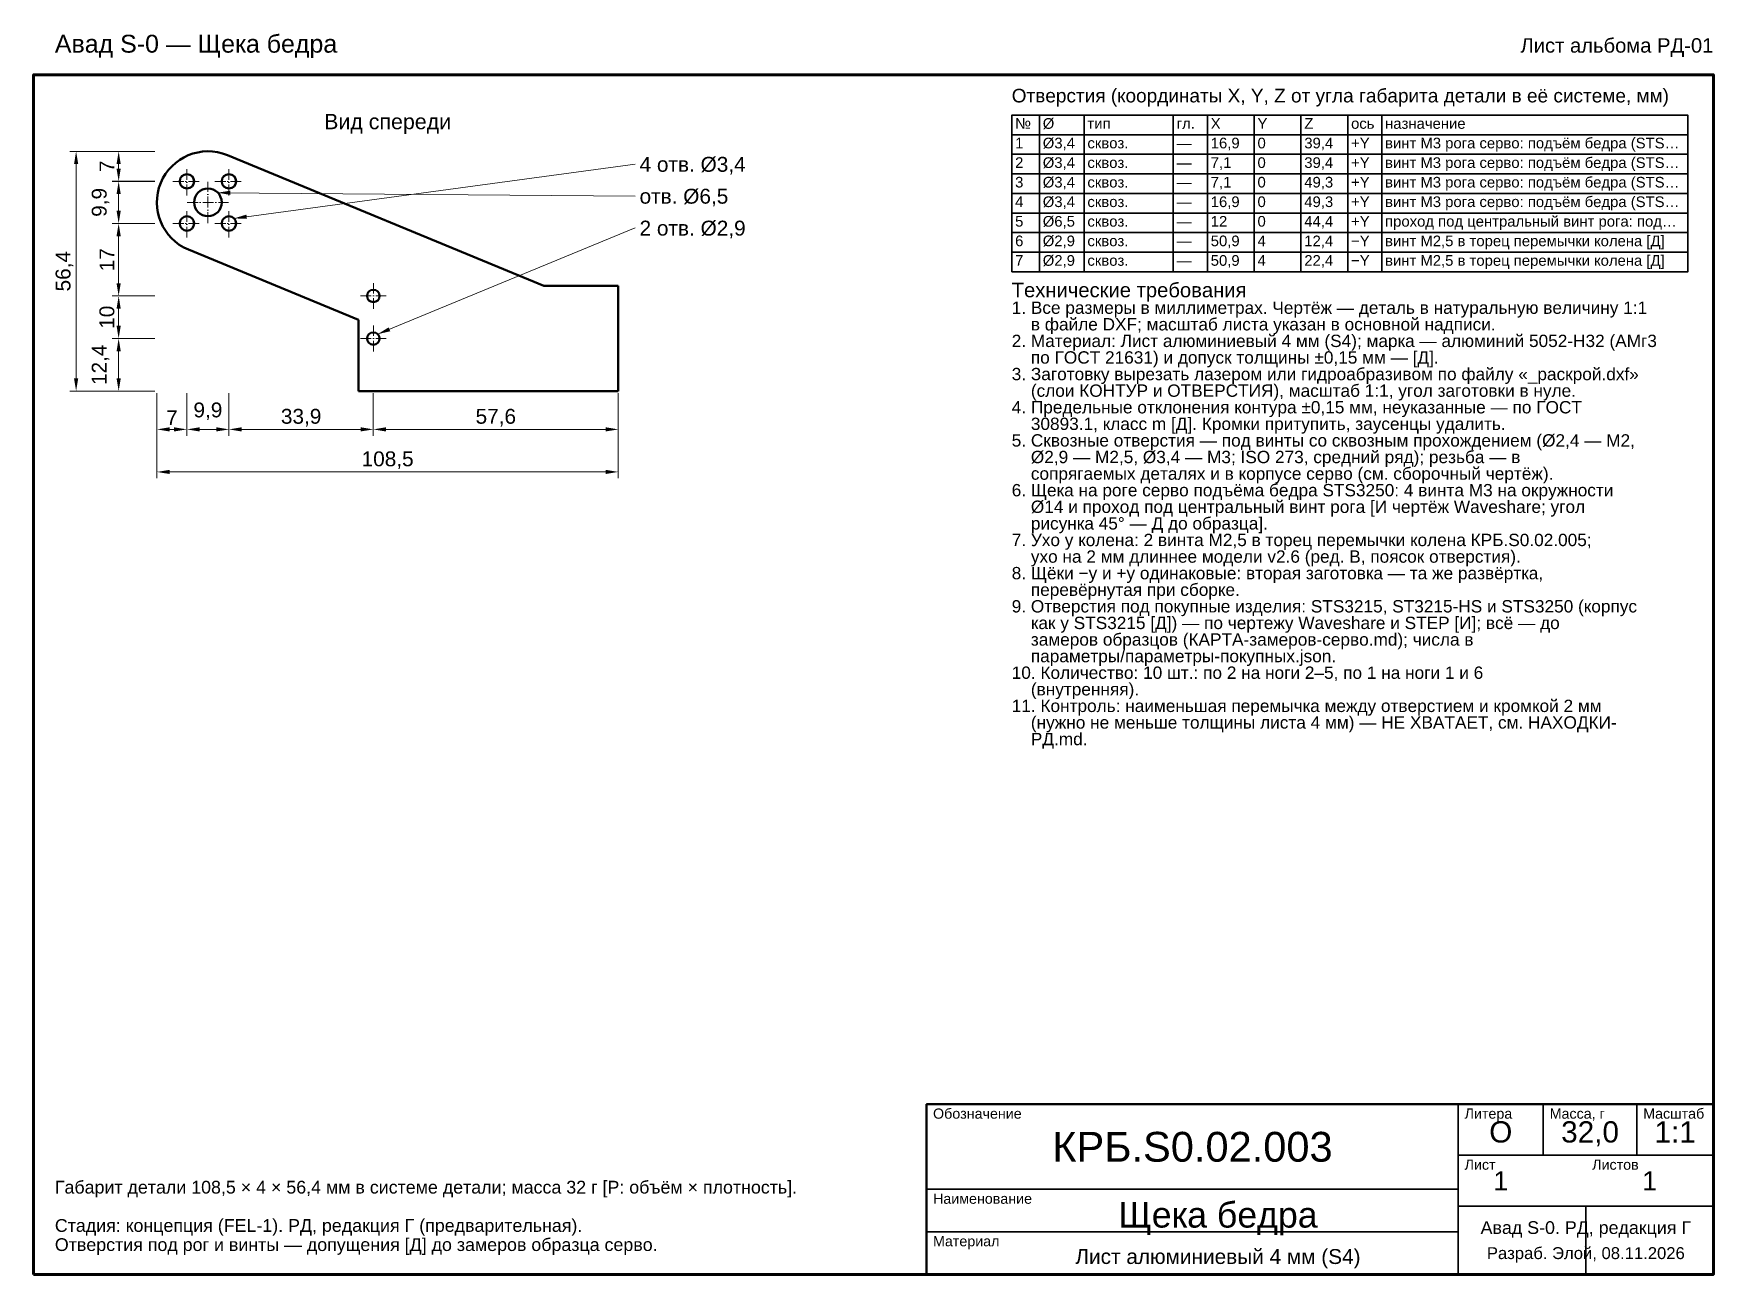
# Model space of a CAD drawing. Header units: millimetres. Extents: x 20 to 415, y 5 to 297.
import ezdxf
from ezdxf.enums import TextEntityAlignment as Align

# ---------------------------------------------------------------- set-up
doc = ezdxf.new("R2010")
doc.units = ezdxf.units.MM
doc.linetypes.add('DASHDOT', pattern=[3.556, 2.54, -0.508, 0, -0.508])
for name, color, linetype, lineweight in [('КОНТУР', 7, 'Continuous', 50), ('ОСИ', 1, 'DASHDOT', 18), ('РАЗМЕРЫ', 5, 'Continuous', 18), ('РАМКА', 7, 'Continuous', 70), ('ТАБЛИЦА', 7, 'Continuous', 35), ('ТЕКСТ', 7, 'Continuous', 25)]:
    doc.layers.add(name, color=color, linetype=linetype, lineweight=lineweight)
doc.styles.add('GOST', font='arial.ttf')
doc.dimstyles.new('GOST', dxfattribs={"dimtxt": 3.5, "dimasz": 3, "dimexe": 1.5, "dimexo": 0.5, "dimgap": 1, "dimtad": 1, "dimdec": 1, "dimtxsty": 'GOST', "dimcen": 2.5, "dimclrd": 5, "dimclre": 5, "dimclrt": 5, "dimazin": 3, "dimtfac": 1, "dimtmove": 0, "dimatfit": 3, "dimlwd": 18, "dimlwe": 18})

msp = doc.modelspace()

# ---------------------------------------------------------------- linework, layer by layer
at = {"layer": 'КОНТУР'}
for p, q in [((65.57, 268.09), (140, 237.36)), ((96.39, 229.4), (56.42, 245.91)), ((157.49, 237.36), (140, 237.36)), ((157.49, 212.64), (157.49, 237.36)), ((96.39, 212.64), (96.39, 229.4)), ((96.39, 212.64), (157.49, 212.64))]:
    msp.add_line(p, q, dxfattribs=at)
for centre, radius in [((56.05, 261.95), 1.7), ((65.94, 261.95), 1.7), ((60.99, 257), 3.25), ((56.05, 252.05), 1.7), ((65.94, 252.05), 1.7), ((99.89, 235), 1.45), ((99.89, 225), 1.45)]:
    msp.add_circle(centre, radius, dxfattribs=at)
msp.add_arc((60.99, 257), 12, 67.5641, 247.5641, dxfattribs=at)
at = {"layer": 'ОСИ'}
for p, q in [((56.05, 258.65), (56.05, 265.25)), ((65.94, 258.65), (65.94, 265.25)), ((52.75, 261.95), (59.35, 261.95)), ((60.99, 252.15), (60.99, 261.85)), ((62.64, 261.95), (69.24, 261.95)), ((56.14, 257), (65.84, 257)), ((56.05, 248.75), (56.05, 255.35)), ((65.94, 248.75), (65.94, 255.35)), ((52.75, 252.05), (59.35, 252.05)), ((62.64, 252.05), (69.24, 252.05)), ((99.89, 231.95), (99.89, 238.05)), ((96.84, 235), (102.94, 235)), ((99.89, 221.95), (99.89, 228.05)), ((96.84, 225), (102.94, 225))]:
    msp.add_line(p, q, dxfattribs=at)
at = {"layer": 'РАМКА', "lineweight": 70}
msp.add_lwpolyline([(20, 5), (415, 5), (415, 287), (20, 287), (20, 5)], dxfattribs=at)
at = {"layer": 'ТАБЛИЦА'}
for p, q in [((256.5, 277.5), (256.5, 240.7)), ((267, 277.5), (267, 240.7)), ((288, 277.5), (288, 240.7)), ((296, 277.5), (296, 240.7)), ((307, 277.5), (307, 240.7)), ((318, 277.5), (318, 240.7)), ((329, 277.5), (329, 240.7)), ((337, 277.5), (337, 240.7)), ((250, 272.9), (409, 272.9)), ((250, 268.3), (409, 268.3)), ((250, 263.7), (409, 263.7)), ((250, 259.1), (409, 259.1)), ((250, 254.5), (409, 254.5)), ((250, 249.9), (409, 249.9)), ((250, 245.3), (409, 245.3)), ((355, 5), (355, 45)), ((375, 33), (375, 45)), ((397, 33), (397, 45)), ((355, 33), (415, 33)), ((230, 25), (355, 25)), ((355, 21), (415, 21)), ((385, 5), (385, 21)), ((230, 15), (355, 15))]:
    msp.add_line(p, q, dxfattribs=at)
at = {"layer": 'ТАБЛИЦА', "lineweight": 35}
msp.add_lwpolyline([(250, 240.7), (409, 240.7), (409, 277.5), (250, 277.5), (250, 240.7)], dxfattribs=at)
at = {"layer": 'ТАБЛИЦА', "lineweight": 50}
msp.add_lwpolyline([(230, 5), (415, 5), (415, 45), (230, 45), (230, 5)], dxfattribs=at)

# ---------------------------------------------------------------- texts
at = {"layer": 'ТЕКСТ', "style": 'GOST'}
for s, height, p in [('Авад S-0 — Щека бедра', 4.2, (25, 292.2)), ('Отверстия (координаты X, Y, Z от угла габарита детали в её системе, мм)', 3.2, (250, 280.5)), ('№', 2.5, (250.8, 274.3)), ('Ø', 2.5, (257.3, 274.3)), ('X', 2.5, (296.8, 274.3)), ('Y', 2.5, (307.8, 274.3)), ('Z', 2.5, (318.8, 274.3)), ('тип', 2.5, (267.8, 274.3)), ('гл.', 2.5, (288.8, 274.3)), ('ось', 2.5, (329.8, 274.3)), ('назначение', 2.5, (337.8, 274.3)), ('1', 2.5, (250.8, 269.7)), ('Ø3,4', 2.5, (257.3, 269.7)), ('сквоз.', 2.5, (267.8, 269.7)), ('—', 2.5, (288.8, 269.7)), ('16,9', 2.5, (296.8, 269.7)), ('0', 2.5, (307.8, 269.7)), ('39,4', 2.5, (318.8, 269.7)), ('+Y', 2.5, (329.8, 269.7)), ('винт M3 рога серво: подъём бедра (STS…', 2.5, (337.8, 269.7)), ('4 отв. Ø3,4', 3.5, (162.49, 264.2)), ('2', 2.5, (250.8, 265.1)), ('Ø3,4', 2.5, (257.3, 265.1)), ('сквоз.', 2.5, (267.8, 265.1)), ('—', 2.5, (288.8, 265.1)), ('7,1', 2.5, (296.8, 265.1)), ('0', 2.5, (307.8, 265.1)), ('39,4', 2.5, (318.8, 265.1)), ('+Y', 2.5, (329.8, 265.1)), ('винт M3 рога серво: подъём бедра (STS…', 2.5, (337.8, 265.1)), ('3', 2.5, (250.8, 260.5)), ('Ø3,4', 2.5, (257.3, 260.5)), ('сквоз.', 2.5, (267.8, 260.5)), ('—', 2.5, (288.8, 260.5)), ('7,1', 2.5, (296.8, 260.5)), ('0', 2.5, (307.8, 260.5)), ('49,3', 2.5, (318.8, 260.5)), ('+Y', 2.5, (329.8, 260.5)), ('винт M3 рога серво: подъём бедра (STS…', 2.5, (337.8, 260.5)), ('отв. Ø6,5', 3.5, (162.49, 256.7)), ('4', 2.5, (250.8, 255.9)), ('Ø3,4', 2.5, (257.3, 255.9)), ('сквоз.', 2.5, (267.8, 255.9)), ('—', 2.5, (288.8, 255.9)), ('16,9', 2.5, (296.8, 255.9)), ('0', 2.5, (307.8, 255.9)), ('49,3', 2.5, (318.8, 255.9)), ('+Y', 2.5, (329.8, 255.9)), ('винт M3 рога серво: подъём бедра (STS…', 2.5, (337.8, 255.9)), ('2 отв. Ø2,9', 3.5, (162.49, 249.2)), ('5', 2.5, (250.8, 251.3)), ('Ø6,5', 2.5, (257.3, 251.3)), ('сквоз.', 2.5, (267.8, 251.3)), ('12', 2.5, (296.8, 251.3)), ('0', 2.5, (307.8, 251.3)), ('44,4', 2.5, (318.8, 251.3)), ('+Y', 2.5, (329.8, 251.3)), ('проход под центральный винт рога: под…', 2.5, (337.8, 251.3)), ('6', 2.5, (250.8, 246.7)), ('Ø2,9', 2.5, (257.3, 246.7)), ('—', 2.5, (288.8, 251.3)), ('50,9', 2.5, (296.8, 246.7)), ('4', 2.5, (307.8, 246.7)), ('12,4', 2.5, (318.8, 246.7)), ('−Y', 2.5, (329.8, 246.7)), ('винт M2,5 в торец перемычки колена [Д]', 2.5, (337.8, 246.7)), ('сквоз.', 2.5, (267.8, 246.7)), ('—', 2.5, (288.8, 246.7)), ('7', 2.5, (250.8, 242.1)), ('Ø2,9', 2.5, (257.3, 242.1)), ('сквоз.', 2.5, (267.8, 242.1)), ('—', 2.5, (288.8, 242.1)), ('50,9', 2.5, (296.8, 242.1)), ('4', 2.5, (307.8, 242.1)), ('22,4', 2.5, (318.8, 242.1)), ('−Y', 2.5, (329.8, 242.1)), ('винт M2,5 в торец перемычки колена [Д]', 2.5, (337.8, 242.1)), ('Технические требования', 3.4, (250, 234.7)), ('1. Все размеры в миллиметрах. Чертёж — деталь в натуральную величину 1:1', 2.9, (250, 230.8)), ('    в файле DXF; масштаб листа указан в основной надписи.', 2.9, (250, 226.9)), ('2. Материал: Лист алюминиевый 4 мм (S4); марка — алюминий 5052-H32 (АМг3', 2.9, (250, 223)), ('    по ГОСТ 21631) и допуск толщины ±0,15 мм — [Д].', 2.9, (250, 219.1)), ('3. Заготовку вырезать лазером или гидроабразивом по файлу «_раскрой.dxf»', 2.9, (250, 215.2)), ('    (слои КОНТУР и ОТВЕРСТИЯ), масштаб 1:1, угол заготовки в нуле.', 2.9, (250, 211.3)), ('4. Предельные отклонения контура ±0,15 мм, неуказанные — по ГОСТ', 2.9, (250, 207.4)), ('    30893.1, класс m [Д]. Кромки притупить, заусенцы удалить.', 2.9, (250, 203.5)), ('5. Сквозные отверстия — под винты со сквозным прохождением (Ø2,4 — M2,', 2.9, (250, 199.6)), ('    Ø2,9 — M2,5, Ø3,4 — M3; ISO 273, средний ряд); резьба — в', 2.9, (250, 195.7)), ('    сопрягаемых деталях и в корпусе серво (см. сборочный чертёж).', 2.9, (250, 191.8)), ('6. Щека на роге серво подъёма бедра STS3250: 4 винта M3 на окружности', 2.9, (250, 187.9)), ('    Ø14 и проход под центральный винт рога [И чертёж Waveshare; угол', 2.9, (250, 184)), ('    рисунка 45° — Д до образца].', 2.9, (250, 180.1)), ('7. Ухо у колена: 2 винта M2,5 в торец перемычки колена КРБ.S0.02.005;', 2.9, (250, 176.2)), ('    ухо на 2 мм длиннее модели v2.6 (ред. В, поясок отверстия).', 2.9, (250, 172.3)), ('8. Щёки −y и +y одинаковые: вторая заготовка — та же развёртка,', 2.9, (250, 168.4)), ('    перевёрнутая при сборке.', 2.9, (250, 164.5)), ('9. Отверстия под покупные изделия: STS3215, ST3215-HS и STS3250 (корпус', 2.9, (250, 160.6)), ('    как у STS3215 [Д]) — по чертежу Waveshare и STEP [И]; всё — до', 2.9, (250, 156.7)), ('    замеров образцов (КАРТА-замеров-серво.md); числа в', 2.9, (250, 152.8)), ('    параметры/параметры-покупных.json.', 2.9, (250, 148.9)), ('10. Количество: 10 шт.: по 2 на ноги 2–5, по 1 на ноги 1 и 6', 2.9, (250, 145)), ('    (внутренняя).', 2.9, (250, 141.1)), ('11. Контроль: наименьшая перемычка между отверстием и кромкой 2 мм', 2.9, (250, 137.2)), ('    (нужно не меньше толщины листа 4 мм) — НЕ ХВАТАЕТ, см. НАХОДКИ-', 2.9, (250, 133.3)), ('    РД.md.', 2.9, (250, 129.4)), ('Обозначение', 2.4, (231.5, 41.6)), ('Литера', 2.4, (356.5, 41.6)), ('Масса, г', 2.4, (376.5, 41.6)), ('Масштаб', 2.4, (398.5, 41.6)), ('Лист', 2.4, (356.5, 29.6)), ('Листов', 2.4, (386.5, 29.6)), ('Габарит детали 108,5 × 4 × 56,4 мм в системе детали; масса 32 г [Р: объём × плотность].', 3, (25, 24)), ('Наименование', 2.4, (231.5, 21.6)), ('Стадия: концепция (FEL-1). РД, редакция Г (предварительная).', 3, (25, 15)), ('Отверстия под рог и винты — допущения [Д] до замеров образца серво.', 3, (25, 10.5)), ('Материал', 2.4, (231.5, 11.6))]:
    msp.add_text(s, height=height, dxfattribs=at).set_placement(p)
msp.add_text('Лист альбома РД-01', height=3.4, dxfattribs=at).set_placement((415, 292.2), align=Align.RIGHT)
for s, height, p in [('Вид спереди', 3.6, (103.25, 276)), ('О', 5, (365, 38.5)), ('32,0', 5, (386, 38.5)), ('1:1', 5, (406, 38.5)), ('КРБ.S0.02.003', 7, (292.5, 35)), ('1', 4.5, (365, 27)), ('1', 4.5, (400, 27)), ('Щека бедра', 6, (298.5, 19)), ('Авад S-0. РД, редакция Г', 3, (385, 16)), ('Лист алюминиевый 4 мм (S4)', 3.5, (298.5, 9.2)), ('Разраб. Элой, 08.11.2026', 2.8, (385, 10))]:
    msp.add_text(s, height=height, dxfattribs=at).set_placement(p, align=Align.MIDDLE_CENTER)

# ---------------------------------------------------------------- dimensions: what is measured, and where the dimension line sits
at = {"layer": 'РАЗМЕРЫ'}
for base, p1, p2 in [((30, 212.64), (49, 212.64), (49, 269)), ((40, 261.9508), (49, 261.9508), (49, 268.9998)), ((40, 252.05), (49, 252.05), (49, 261.95)), ((40, 235.00075104), (49, 235.00075104), (49, 252.05075104)), ((40, 225), (49, 225), (49, 235)), ((40, 212.64), (49, 212.64), (49, 225))]:
    msp.add_linear_dim(base=base, p1=p1, p2=p2, angle=90, dimstyle='GOST', dxfattribs=at).render()
for base, p1, p2 in [((49, 203.64), (49, 212.64), (56.04, 212.64)), ((49, 193.64), (49, 212.64), (157.49, 212.64)), ((56.04, 203.64), (56.04, 212.64), (65.94, 212.64)), ((65.94, 203.64), (65.94, 212.64), (99.88, 212.64)), ((99.88, 203.64), (99.88, 212.64), (157.49, 212.64))]:
    msp.add_linear_dim(base=base, p1=p1, p2=p2, dimstyle='GOST', dxfattribs=at).render()

# ---------------------------------------------------------------- leaders
for points in [[(67.13, 253.24), (161.49, 266)], [(63.27, 259.28), (161.49, 258.5)], [(100.9, 226.02), (161.49, 251)]]:
    msp.add_leader(points, dimstyle='GOST', dxfattribs=at)

doc.saveas('drawing.dxf')
